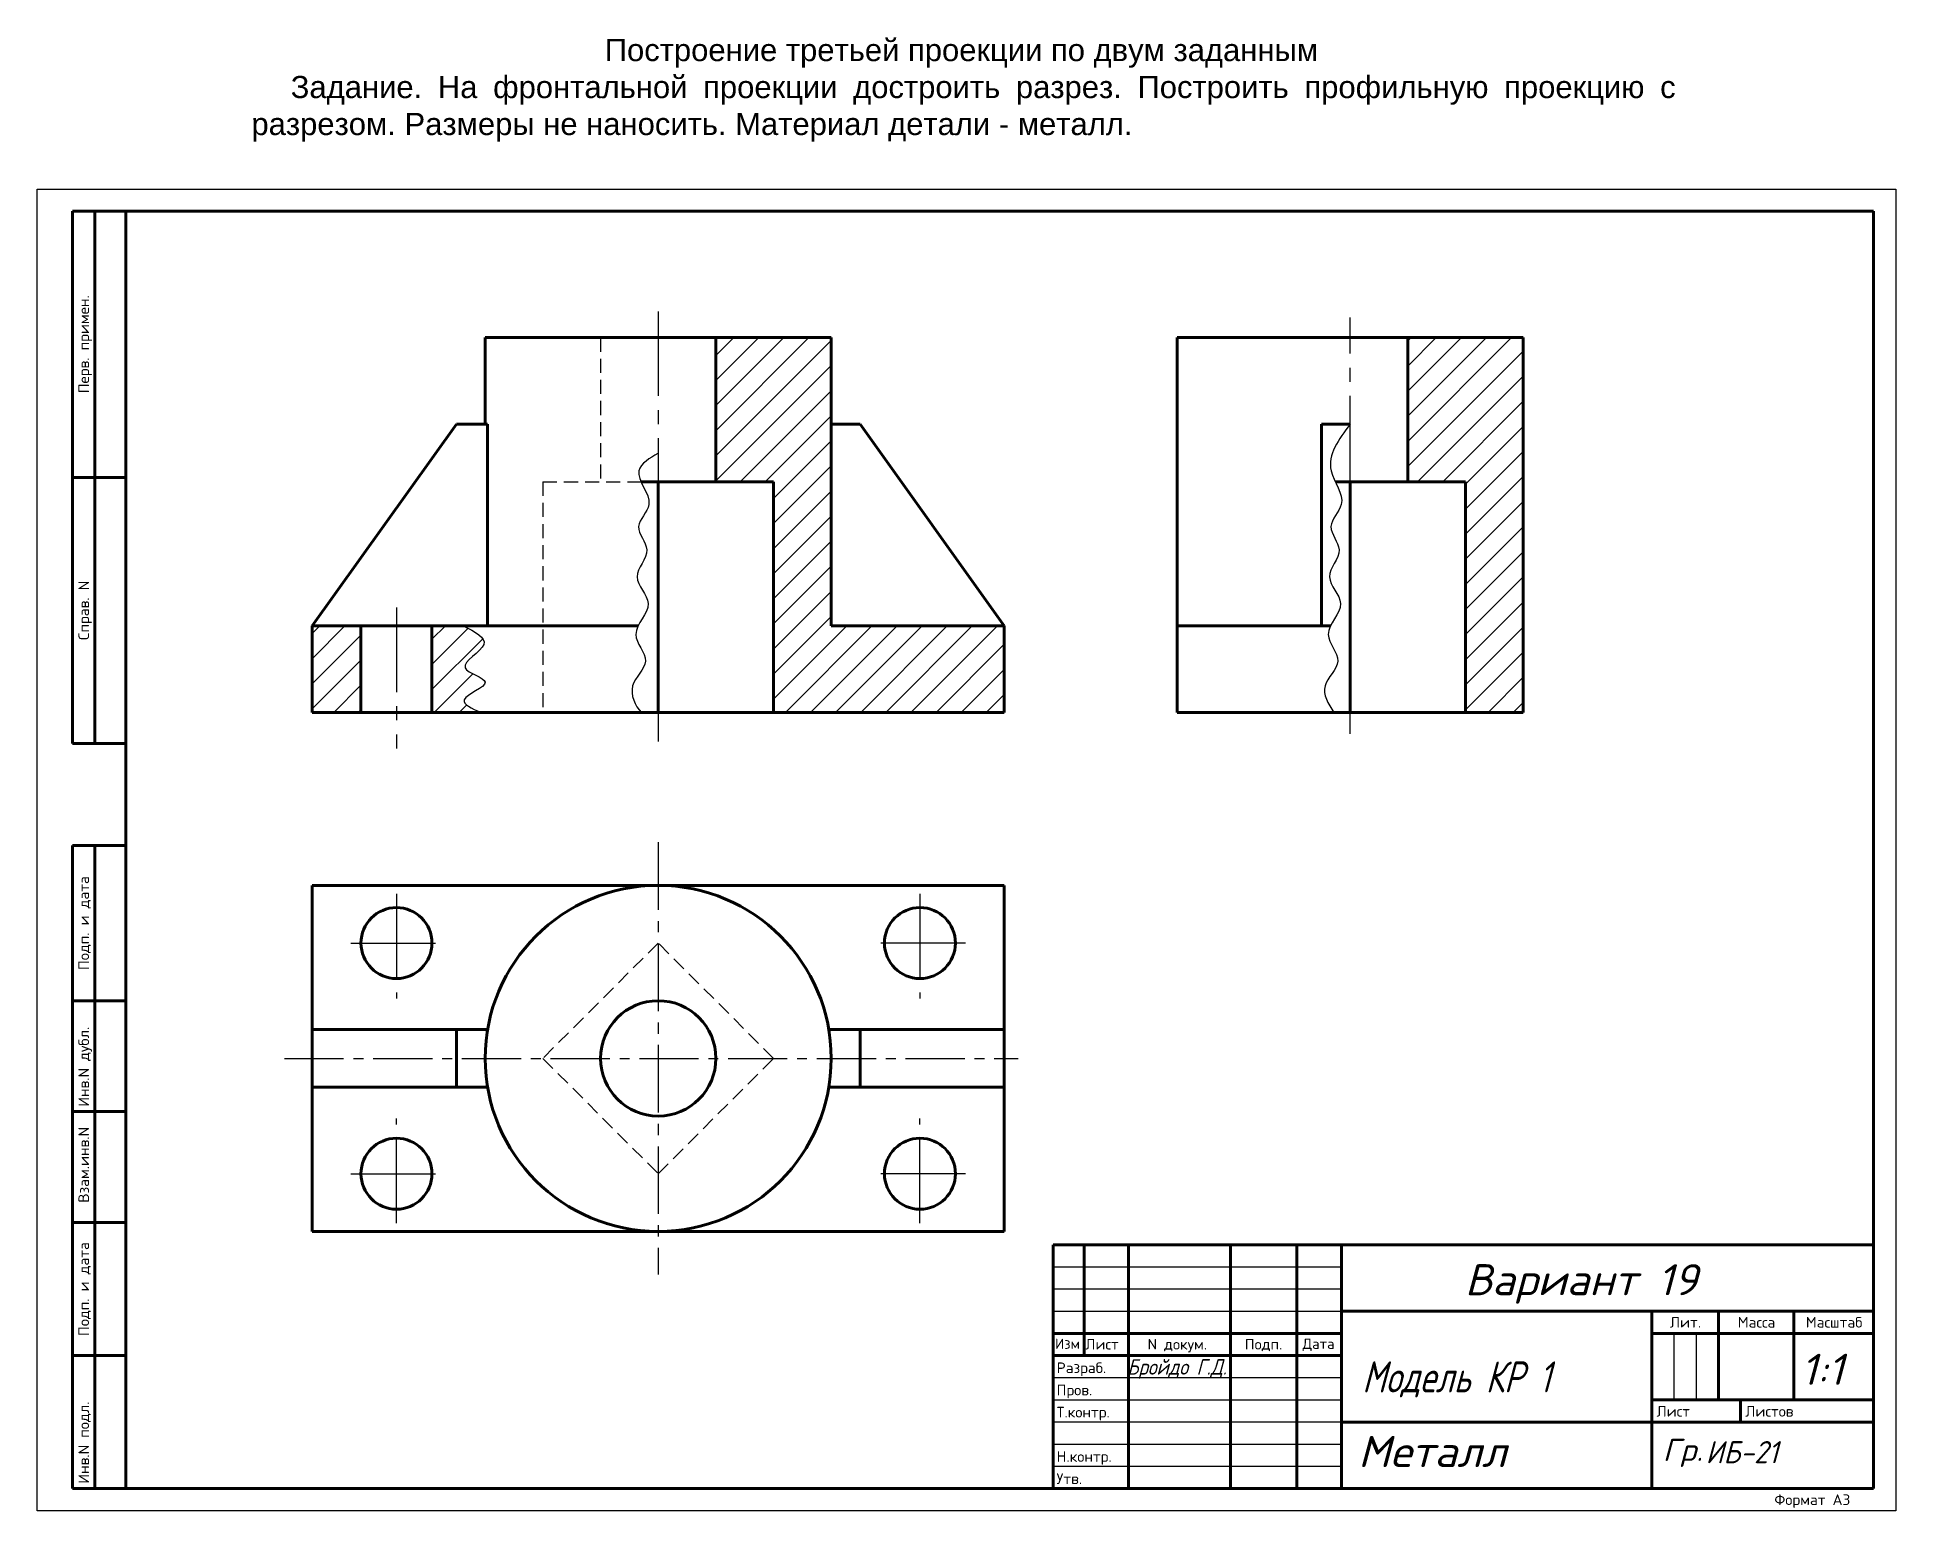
# Model space of a CAD drawing. Extents: x 0 to 419, y 0 to 332.
import ezdxf
from ezdxf.enums import TextEntityAlignment as Align

# ---------------------------------------------------------------- set-up
doc = ezdxf.new("R2010")
doc.units = 0
doc.linetypes.add('CENTER2', pattern=[28.575, 19.05, -3.175, 3.175, -3.175])
doc.linetypes.add('HIDDEN2', pattern=[4.7625, 3.175, -1.5875])
for name, color, linetype, lineweight in [('hide', 4, 'HIDDEN2', 30), ('OSI', 2, 'CENTER2', 30), ('OSN', 3, 'CONTINUOUS', 60), ('TONK', 6, 'CONTINUOUS', 30)]:
    doc.layers.add(name, color=color, linetype=linetype, lineweight=lineweight)
doc.layers.add('ТЕКСТ', color=2, linetype='CONTINUOUS', plot=False)
doc.styles.add('RL', font='simplex.shx')
doc.styles.get("Standard").update_dxf_attribs({"font": 'ISOCP'})
doc.styles.add('наклон', font='simplex.shx', dxfattribs={"oblique": 15})
doc.styles.add('Т', font='simplex.shx', dxfattribs={"oblique": 15})
pattern_1 = [(45, (0, 0), (-2.828427, 2.828427), [])]

msp = doc.modelspace()

# ---------------------------------------------------------------- hatches: boundary and pattern name
at = {"layer": 'TONK'}
h = msp.add_hatch(dxfattribs=at)
h.set_pattern_fill('', color=256, scale=4, angle=45, pattern_type=0)
h.set_pattern_definition([(45, (0, 0), (-2.828427, 2.828427), [])])
h.paths.add_polyline_path([(218, 180), (166, 180), (166, 199.5), (179, 199.5), (218, 199.5)])
h.paths.add_polyline_path([(153, 264.5), (179, 264.5), (179, 245), (179, 199.5), (166, 199.5), (166, 232), (153, 232)])
h = msp.add_hatch(dxfattribs=at)
h.set_pattern_fill('', color=256, scale=4, angle=45, pattern_type=0)
h.set_pattern_definition(pattern_1)
h.paths.add_polyline_path([(322, 180), (322, 232), (309, 232), (309, 264.5), (335, 264.5), (335, 180)])
h = msp.add_hatch(dxfattribs=at)
h.set_pattern_fill('', color=256, scale=4, angle=45, pattern_type=0)
h.set_pattern_definition(pattern_1)
edge = h.paths.add_edge_path()
edge.add_line((89, 199.5), (96.16, 199.5))
edge.add_spline(control_points=[(96.16, 199.5), (98.69, 198.2), (103.99, 195.48), (92.32, 189.89), (105.18, 186.92), (93.27, 183.04), (97.99, 180.92), (100.04, 180)], knot_values=[0, 0, 0, 0, 6.148417, 12.899478, 18.463454, 24.660775, 29.380424, 29.380424, 29.380424, 29.380424], weights=[1, 1, 1, 1, 1, 1, 1, 1], degree=3, periodic=0)
edge.add_line((89, 180), (100.04, 180))
edge.add_line((89, 180), (89, 199.5))
h.paths.add_polyline_path([(62, 199.5), (73, 199.5), (73, 180), (62, 180)])

# ---------------------------------------------------------------- linework, layer by layer
at = {"layer": 'hide'}
for p, q in [((127, 264.5), (127, 232)), ((114, 232), (114, 180)), ((114, 232), (136.21, 232)), ((73, 180), (73, 199.5)), ((89, 180), (89, 199.5))]:
    msp.add_line(p, q, dxfattribs=at)
msp.add_lwpolyline([(140, 128), (114, 102), (140, 76), (166, 102)], close=True, dxfattribs=at)
at = {"layer": 'OSI'}
for p, q in [((140, 270.4), (140, 173.45)), ((296, 175.16), (296, 269.03)), ((81, 203.62), (81, 171.88)), ((81, 139.11), (81, 115.53)), ((199, 139.11), (199, 115.53)), ((70.73, 128), (91.5, 128)), ((209.27, 128), (188.5, 128)), ((81, 64.89), (81, 88.47)), ((199, 64.89), (199, 88.47)), ((70.73, 76), (91.5, 76)), ((209.27, 76), (188.5, 76))]:
    msp.add_line(p, q, dxfattribs=at)
at = {"layer": 'OSI', "ltscale": 0.8}
msp.add_line((140, 150.75), (140, 53.25), dxfattribs=at)
at = {"layer": 'OSI', "ltscale": 0.7}
msp.add_line((55.75, 102), (221.14, 102), dxfattribs=at)
at = {"layer": 'OSN'}
for p, q in [((8, 173), (8, 293)), ((8, 293), (414, 293)), ((13, 293), (13, 173)), ((20, 5), (20, 293)), ((414, 293), (414, 5)), ((101, 245), (101, 264.5)), ((101, 264.5), (140, 264.5)), ((179, 264.5), (140, 264.5)), ((153, 264.5), (153, 232)), ((179, 245), (179, 264.5)), ((257, 199.5), (257, 264.5)), ((257, 264.5), (335, 264.5)), ((309, 232), (309, 264.5)), ((335, 264.5), (335, 199.5)), ((179, 249.41), (179, 199.5)), ((62, 199.5), (94.5, 245)), ((94.5, 245), (101.55, 245)), ((101.55, 245), (101.55, 199.5)), ((185.5, 245), (179, 245)), ((218, 199.5), (185.5, 245)), ((289.5, 199.5), (289.5, 245)), ((289.5, 245), (296, 245)), ((20, 233), (8, 233)), ((153, 232), (136.21, 232)), ((140, 232), (140, 180)), ((153, 232), (166, 232)), ((166, 232), (166, 180)), ((296, 232), (292.67, 232)), ((309, 232), (296, 232)), ((296, 232), (296, 180)), ((322, 232), (309, 232)), ((322, 180), (322, 232)), ((62, 180), (62, 199.5)), ((62, 199.5), (132.67, 199.5)), ((73, 199.5), (73, 180)), ((89, 180), (89, 199.5)), ((132.67, 199.5), (135.46, 199.5)), ((218, 199.5), (179, 199.5)), ((218, 180), (218, 199.5)), ((257, 180), (257, 199.5)), ((257, 199.5), (291.54, 199.5)), ((291.54, 199.5), (289.5, 199.5)), ((335, 199.5), (335, 180)), ((140, 180), (62, 180)), ((73, 180), (89, 180)), ((140, 180), (218, 180)), ((257, 180), (335, 180)), ((296, 180), (322, 180)), ((20, 173), (8, 173)), ((8, 5), (8, 150)), ((8, 150), (20, 150)), ((20, 150), (13, 150)), ((13, 150), (13, 5)), ((62, 141), (62, 63)), ((218, 141), (62, 141)), ((218, 63), (218, 141)), ((8, 115), (20, 115)), ((62, 108.5), (101.55, 108.5)), ((94.5, 108.5), (94.5, 95.5)), ((178.45, 108.5), (218, 108.5)), ((185.5, 108.5), (185.5, 95.5)), ((62, 95.5), (101.55, 95.5)), ((178.45, 95.5), (218, 95.5)), ((20, 90), (8, 90)), ((8, 65), (20, 65)), ((62, 63), (218, 63)), ((229, 60), (414, 60)), ((229, 60), (229, 5)), ((236, 35), (236, 60)), ((246, 60), (246, 5)), ((269, 5), (269, 60)), ((284, 60), (284, 5)), ((294, 5), (294, 60)), ((414, 45), (294, 45)), ((364, 45), (364, 5)), ((379, 45), (379, 25)), ((396, 25), (396, 45)), ((294, 40), (229, 40)), ((364, 40), (414, 40)), ((8, 35), (20, 35)), ((229, 35), (294, 35)), ((414, 25), (364, 25)), ((384, 20), (384, 25)), ((294, 20), (414, 20)), ((8, 5), (229, 5)), ((20, 5), (8, 5)), ((414, 5), (229, 5))]:
    msp.add_line(p, q, dxfattribs=at)
for centre, radius in [((140, 102), 39), ((81, 128), 8), ((199, 128), 8), ((140, 102), 13), ((81, 76), 8), ((199, 76), 8)]:
    msp.add_circle(centre, radius, dxfattribs=at)
at = {"layer": 'TONK'}
for p, q in [((0, 298), (419, 298)), ((0, 0), (0, 298)), ((419, 298), (419, 0)), ((229, 55), (294, 55)), ((294, 50), (229, 50)), ((229, 45), (294, 45)), ((369, 25), (369, 40)), ((374, 40), (374, 25)), ((294, 30), (229, 30)), ((229, 25), (294, 25)), ((294, 20), (229, 20)), ((229, 15), (294, 15)), ((294, 10), (229, 10)), ((419, 0), (0, 0))]:
    msp.add_line(p, q, dxfattribs=at)
at = {"layer": 'TONK', "end_tangent": (0.684942, -0.728597)}
msp.add_spline([(296, 245), (291.7, 234.48), (293.97, 226.88), (291.66, 221.89), (293.48, 216.67), (291.33, 210.54), (293.82, 204.55), (291.04, 197.6), (293.2, 191.57), (290.32, 185.96), (292.29, 180)], degree=3, dxfattribs=at)
at = {"layer": 'TONK', "start_tangent": (-1.050157, -0.599277), "end_tangent": (0.684942, -0.728597)}
msp.add_spline([(139.92, 238.36), (135.62, 234.48), (137.89, 226.88), (135.58, 221.89), (137.4, 216.67), (135.25, 210.54), (137.74, 204.55), (134.96, 197.6), (137.11, 191.57), (134.24, 185.96), (136.2, 180)], degree=3, dxfattribs=at)
at = {"layer": 'TONK'}
msp.add_spline([(96.16, 199.5), (100.68, 195.34), (96.48, 190.06), (101.01, 186.82), (96.27, 182.84), (100.04, 180)], degree=3, dxfattribs=at)

# ---------------------------------------------------------------- texts
at = {"layer": 'TONK', "style": 'RL'}
for s, p in [('Перв. примен.', (11.7, 263)), ('Справ. N', (11.7, 203)), ('Подп. и дата', (11.7, 132.5)), ('Взам.инв.N', (11.7, 78.01)), ('Подп. и дата', (11.7, 49.99))]:
    msp.add_text(s, height=2.4, rotation=90, dxfattribs=at).set_placement(p, align=Align.CENTER)
for s, p in [('Инв.N дубл.', (11.7, 91.1)), ('Инв.N подл.', (11.7, 6.12))]:
    msp.add_text(s, height=2.4, rotation=90, dxfattribs=at).set_placement(p)
at = {"layer": 'TONK', "oblique": 15}
for s, height, style, p in [('Вариант 19', 7, 'Т', (321.85, 48.61)), ('1:1', 7, 'Т', (397.59, 28.41)), ('Гр. ', 5, 'наклон', (366.44, 11.25))]:
    msp.add_text(s, height=height, dxfattribs=dict(at, style=style)).set_placement(p)
at = {"layer": 'TONK', "style": 'RL'}
for s, height, p in [('Лит.', 2.4, (371.59, 41.31)), ('Масса', 2.4, (387.59, 41.31)), ('Масштаб', 2.4, (405.09, 41.31)), ('N докум.', 2.4, (257.02, 36.36)), ('Подп.', 2.4, (276.47, 36.36)), ('Дата', 2.3, (288.86, 36.51))]:
    msp.add_text(s, height=height, dxfattribs=at).set_placement(p, align=Align.CENTER)
for s, height, p in [('Изм', 2.3, (229.44, 36.51)), ('Лист', 2.4, (236.29, 36.36)), ('Разраб.', 2.4, (229.81, 31.04)), ('Пров.', 2.4, (229.81, 26.04)), ('Т.контр.', 2.4, (229.81, 21.04)), ('Лист', 2.4, (365.07, 21.24)), ('Листов', 2.4, (385.07, 21.24)), ('Н.контр.', 2.4, (229.81, 11.04)), ('Утв.', 2.4, (229.81, 6.04)), ('Формат А3', 2.4, (391.62, 1.31))]:
    msp.add_text(s, height=height, dxfattribs=at).set_placement(p)
at = {"layer": 'TONK', "style": 'наклон', "oblique": 15, "width": 0.907744}
msp.add_text('Бройдо Г.Д.', height=3.5, rotation=0.0005, dxfattribs=at).set_placement((245.76, 30.7), (268.16, 30.7), align=Align.FIT)
at = {"layer": 'TONK', "style": 'наклон', "oblique": 15}
for s, height, width, p, p2 in [('Модель КР 1', 7, 0.806642, (298.7, 26.69), (341.19, 26.69)), ('Металл', 7, 0.985333, (297.8, 9.89), (331.25, 9.89)), ('ИБ-21', 5, 0.895039, (376.13, 10.73), (392.47, 10.73))]:
    msp.add_text(s, height=height, dxfattribs=dict(at, width=width)).set_placement(p, p2, align=Align.FIT)
at = {"layer": 'ТЕКСТ', "insert": (48.3, 331.84), "char_height": 5, "attachment_point": 1}
msp.add_mtext_dynamic_manual_height_columns('\\pxa1,qc;{\\fArial|b0|i0|c204|p34;Построение третьей проекции по двум заданным\\P\\pi1.7708,a0.25,qj;Задание. На фронтальной проекции достроить разрез. Построить профильную проекцию с разрезом. Размеры не наносить. Материал детали - металл. }', width=320.0964, gutter_width=25, heights=[0], dxfattribs=at)

doc.saveas('drawing.dxf')
